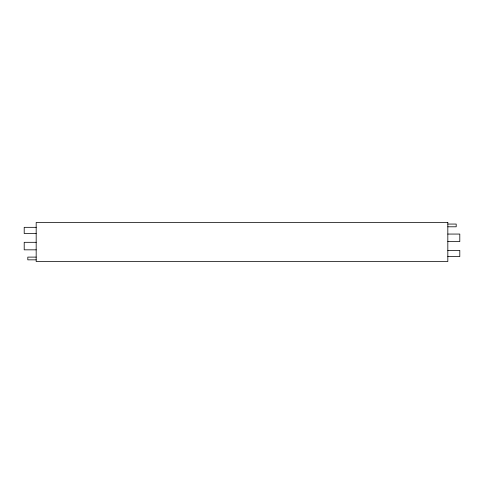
<?xml version="1.0" encoding="UTF-8"?>
<svg xmlns="http://www.w3.org/2000/svg" width="484" height="484" viewBox="0 0 484 484"><rect width="100%" height="100%" fill="white"/><g stroke="black" fill="none" stroke-linecap="round" stroke-linejoin="round"><path stroke-width="0.73" d="M447.827 224.062L456.194 224.062L456.194 226.796L447.827 226.796M36.173 227.329L24.2 227.329L24.2 233.506L36.173 233.506M447.827 234.062L459.8 234.062L459.8 241.589L447.827 241.589M36.173 242.309L24.2 242.309L24.2 249.835L36.173 249.835M447.827 250.391L459.8 250.391L459.8 256.568L447.827 256.568M36.173 257.107L27.806 257.107L27.806 259.841L36.173 259.841M447.827 222.471L36.173 222.471L36.173 261.529L447.827 261.529L447.827 222.471"/></g></svg>
